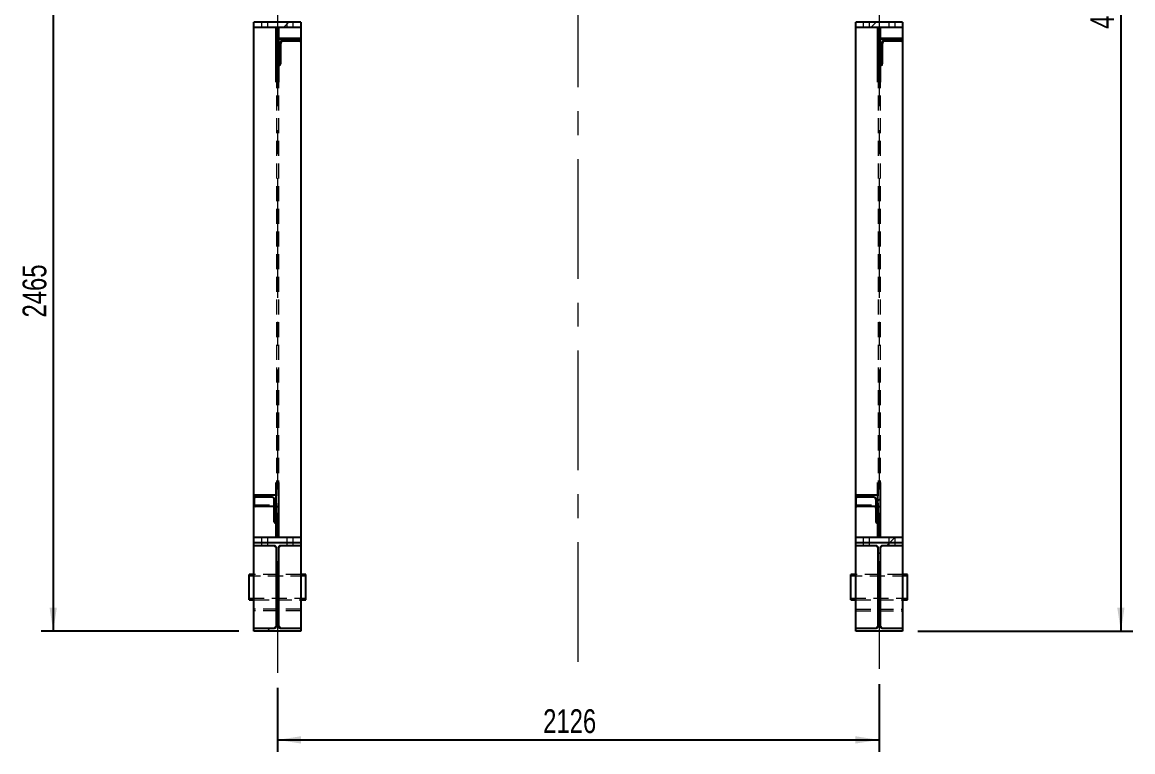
# Model space of a CAD drawing. Header units: millimetres. Extents: x 861 to 27901, y 673 to 17923.
# Drawn here: x 7024 to 10135, y 12755 to 14798 of the extents above; entities that cross this region are included whole.
import ezdxf

# ---------------------------------------------------------------- set-up
doc = ezdxf.new("R2010")
doc.units = ezdxf.units.MM
doc.header["$LTSCALE"] = 33.3
doc.linetypes.add('CENTERX2', pattern=[20.32, 12.7, -2.54, 2.54, -2.54])
doc.linetypes.add('HIDDEN', pattern=[1.905, 1.27, -0.635])
doc.layers.add('CAPA_1', color=7, linetype='Continuous')
doc.layers.add('STRUC', color=4, linetype='Continuous')
doc.styles.add('SLDTEXTSTYLE0', font='TXT', dxfattribs={"width": 0.75})
doc.dimstyles.new('SLDDIMSTYLE0', dxfattribs={"dimtxt": 66.6, "dimasz": 66.6, "dimexe": 0, "dimexo": 0.0625, "dimgap": 16.65, "dimtad": 2, "dimdec": 0, "dimlfac": 1.261261, "dimrnd": 1e-09, "dimzin": 12, "dimdsep": 46, "dimtxsty": 'SLDTEXTSTYLE0', "dimsah": 1, "dimcen": 0.09, "dimadec": 0, "dimazin": 3, "dimtfac": 1, "dimtdec": 0, "dimtofl": 0, "dimtmove": 0, "dimatfit": 3, "dimfxl": 1, "dimfrac": 2, "dimtolj": 1, "dimtzin": 12, "dimarcsym": 0})

# ---------------------------------------------------------------- blocks, each defined once
blk = doc.blocks.new('_D_40')
at = {"layer": 'CAPA_1', "transparency": 16777216}
for p, q in [((9424.2, 12945), (9424.2, 12755.2)), ((7738.5, 12933.9), (7738.5, 12755.2)), ((7738.5, 12788.5), (9424.2, 12788.5))]:
    blk.add_line(p, q, dxfattribs=at)
for points in [[(7738.5, 12788.5), (7805.1, 12778.2), (7805.1, 12798.7)], [(9424.2, 12788.5), (9357.6, 12798.7), (9357.6, 12778.2)]]:
    blk.add_solid(points, dxfattribs=at)
at = {"layer": 'CAPA_1', "transparency": 16777216, "insert": (8482.9, 12874.3), "char_height": 66.6, "attachment_point": 1, "style": 'SLDTEXTSTYLE0'}
blk.add_mtext('2126', dxfattribs=at)
blk = doc.blocks.new('_D_41')
at = {"layer": 'CAPA_1', "transparency": 16777216}
for p, q in [((7630.6, 15047), (7077.3, 15047)), ((7110.6, 15047), (7110.6, 13092.6)), ((7630.6, 13092.6), (7077.3, 13092.6))]:
    blk.add_line(p, q, dxfattribs=at)
for points in [[(7110.6, 15047), (7100.3, 14980.4), (7120.8, 14980.4)], [(7110.6, 13092.6), (7120.8, 13159.2), (7100.3, 13159.2)]]:
    blk.add_solid(points, dxfattribs=at)
at = {"layer": 'CAPA_1', "transparency": 16777216, "insert": (7024.7, 13971.4), "char_height": 66.6, "attachment_point": 1, "rotation": 90, "style": 'SLDTEXTSTYLE0'}
blk.add_mtext('2465', dxfattribs=at)
blk = doc.blocks.new('_D_49')
at = {"layer": 'CAPA_1', "transparency": 16777216}
for p, q in [((9434.7, 16664.7), (10134.5, 16664.7)), ((10101.2, 16664.7), (10101.2, 13092.6)), ((9532.1, 13092.6), (10134.5, 13092.6))]:
    blk.add_line(p, q, dxfattribs=at)
for points in [[(10101.2, 16664.7), (10091, 16598.1), (10111.5, 16598.1)], [(10101.2, 13092.6), (10111.5, 13159.2), (10091, 13159.2)]]:
    blk.add_solid(points, dxfattribs=at)
at = {"layer": 'CAPA_1', "transparency": 16777216, "insert": (10015.4, 14780.2), "char_height": 66.6, "attachment_point": 1, "rotation": 90, "style": 'SLDTEXTSTYLE0'}
blk.add_mtext('4505', dxfattribs=at)

msp = doc.modelspace()

# ---------------------------------------------------------------- hatches: boundary and pattern name
at = {"layer": 'CAPA_1', "linetype": 'Continuous', "lineweight": 18}
h = msp.add_hatch(dxfattribs=at)
h.set_pattern_fill('ANSI32', color=256, scale=33.3, angle=2.8e-322, style=0)
h.paths.add_polyline_path([(7672.89, 14798.45), (7672.89, 14783.35), (7804.19, 14783.35), (7804.19, 14798.45)], flags=0)
h = msp.add_hatch(dxfattribs=at)
h.set_pattern_fill('ANSI32', color=256, scale=33.3, angle=2.8e-322, style=0)
h.paths.add_polyline_path([(7742.32, 14783.35), (7734.76, 14783.35), (7734.76, 14716.64), (7742.32, 14716.64)], flags=0)
h = msp.add_hatch(dxfattribs=at)
h.set_pattern_fill('ANSI32', color=256, scale=33.3, angle=2.8e-322, style=0)
h.paths.add_polyline_path([(9358.5, 14798.45), (9358.5, 14783.35), (9489.81, 14783.35), (9489.81, 14798.45)], flags=0)
h = msp.add_hatch(dxfattribs=at)
h.set_pattern_fill('ANSI32', color=256, scale=33.3, angle=2.8e-322, style=0)
h.paths.add_polyline_path([(9427.93, 14783.35), (9420.38, 14783.35), (9420.38, 14716.64), (9427.93, 14716.64)], flags=0)
h = msp.add_hatch(dxfattribs=at)
h.set_pattern_fill('ANSI32', color=256, scale=33.3, angle=2.8e-322, style=0)
edge = h.paths.add_edge_path(flags=0)
edge.add_ellipse((7753.64, 14737.91), major_axis=(0, 7.62), ratio=0.8255469, start_angle=0, end_angle=90, ccw=False)
edge.add_line((7753.64, 14745.53), (7800.22, 14745.53))
edge.add_ellipse((7800.22, 14748.58), major_axis=(0, 3.05), ratio=0.8255469, start_angle=180, end_angle=270)
edge.add_line((7802.73, 14748.58), (7802.73, 14751.63))
edge.add_line((7802.73, 14751.63), (7742.32, 14751.63))
edge.add_line((7742.32, 14751.63), (7742.32, 14717.17))
edge.add_line((7742.32, 14717.17), (7747.35, 14717.17))
edge.add_line((7747.35, 14717.17), (7747.35, 14737.91))
h = msp.add_hatch(dxfattribs=at)
h.set_pattern_fill('ANSI32', color=256, scale=33.3, angle=2.8e-322, style=0)
edge = h.paths.add_edge_path(flags=0)
edge.add_ellipse((9439.26, 14737.91), major_axis=(0, 7.62), ratio=0.8255469, start_angle=0, end_angle=90, ccw=False)
edge.add_line((9439.26, 14745.53), (9485.83, 14745.53))
edge.add_ellipse((9485.83, 14748.58), major_axis=(0, 3.05), ratio=0.8255469, start_angle=180, end_angle=270)
edge.add_line((9488.35, 14748.58), (9488.35, 14751.63))
edge.add_line((9488.35, 14751.63), (9427.93, 14751.63))
edge.add_line((9427.93, 14751.63), (9427.93, 14717.17))
edge.add_line((9427.93, 14717.17), (9432.97, 14717.17))
edge.add_line((9432.97, 14717.17), (9432.97, 14737.91))
h = msp.add_hatch(dxfattribs=at)
h.set_pattern_fill('ANSI32', color=256, scale=33.3, angle=2.8e-322, style=0)
h.paths.add_polyline_path([(7734.76, 14630.1), (7742.32, 14630.1), (7742.32, 14698.5), (7734.76, 14698.5)], flags=0)
h = msp.add_hatch(dxfattribs=at)
h.set_pattern_fill('ANSI32', color=256, scale=33.3, angle=2.8e-322, style=0)
edge = h.paths.add_edge_path(flags=0)
edge.add_line((7742.32, 14702.78), (7742.32, 14678.45))
edge.add_line((7742.32, 14678.45), (7744.83, 14678.45))
edge.add_ellipse((7744.83, 14681.5), major_axis=(0, 3.05), ratio=0.8255469, start_angle=180, end_angle=270)
edge.add_line((7747.35, 14681.5), (7747.35, 14702.78))
edge.add_line((7747.35, 14702.78), (7742.32, 14702.78))
h = msp.add_hatch(dxfattribs=at)
h.set_pattern_fill('ANSI32', color=256, scale=33.3, angle=2.8e-322, style=0)
h.paths.add_polyline_path([(9420.38, 14630.1), (9427.93, 14630.1), (9427.93, 14698.5), (9420.38, 14698.5)], flags=0)
h = msp.add_hatch(dxfattribs=at)
h.set_pattern_fill('ANSI32', color=256, scale=33.3, angle=2.8e-322, style=0)
edge = h.paths.add_edge_path(flags=0)
edge.add_line((9427.93, 14702.78), (9427.93, 14678.45))
edge.add_line((9427.93, 14678.45), (9430.45, 14678.45))
edge.add_ellipse((9430.45, 14681.5), major_axis=(0, 3.05), ratio=0.8255469, start_angle=180, end_angle=270)
edge.add_line((9432.97, 14681.5), (9432.97, 14702.78))
edge.add_line((9432.97, 14702.78), (9427.93, 14702.78))
h = msp.add_hatch(dxfattribs=at)
h.set_pattern_fill('ANSI32', color=256, scale=33.3, angle=2.8e-322, style=0)
h.paths.add_polyline_path([(7742.32, 13509.45), (7734.76, 13509.45), (7734.76, 13441.06), (7742.32, 13441.06)], flags=0)
h = msp.add_hatch(dxfattribs=at)
h.set_pattern_fill('ANSI32', color=256, scale=33.3, angle=2.8e-322, style=0)
h.paths.add_polyline_path([(9427.93, 13509.45), (9420.38, 13509.45), (9420.38, 13441.06), (9427.93, 13441.06)], flags=0)
h = msp.add_hatch(dxfattribs=at)
h.set_pattern_fill('ANSI32', color=256, scale=33.3, angle=2.8e-322, style=0)
edge = h.paths.add_edge_path(flags=0)
edge.add_ellipse((7723.44, 13460.64), major_axis=(0, 7.62), ratio=0.8257335, start_angle=270, end_angle=360, ccw=False)
edge.add_line((7729.73, 13460.64), (7729.73, 13437.87))
edge.add_line((7729.73, 13437.87), (7734.76, 13437.87))
edge.add_line((7734.76, 13437.87), (7734.76, 13474.36))
edge.add_line((7734.76, 13474.36), (7674.35, 13474.36))
edge.add_line((7674.35, 13474.36), (7674.35, 13471.31))
edge.add_ellipse((7676.87, 13471.31), major_axis=(0, 3.05), ratio=0.8257335, start_angle=90, end_angle=180)
edge.add_line((7676.87, 13468.26), (7723.44, 13468.26))
h = msp.add_hatch(dxfattribs=at)
h.set_pattern_fill('ANSI32', color=256, scale=33.3, angle=2.8e-322, style=0)
edge = h.paths.add_edge_path(flags=0)
edge.add_ellipse((9409.05, 13460.63), major_axis=(0, 7.62), ratio=0.8255469, start_angle=270, end_angle=360, ccw=False)
edge.add_line((9415.34, 13460.63), (9415.34, 13437.77))
edge.add_line((9415.34, 13437.77), (9420.38, 13437.77))
edge.add_line((9420.38, 13437.77), (9420.38, 13474.35))
edge.add_line((9420.38, 13474.35), (9359.96, 13474.35))
edge.add_line((9359.96, 13474.35), (9359.96, 13471.3))
edge.add_ellipse((9362.48, 13471.3), major_axis=(0, 3.05), ratio=0.8255469, start_angle=90, end_angle=180)
edge.add_line((9362.48, 13468.25), (9409.05, 13468.25))
h = msp.add_hatch(dxfattribs=at)
h.set_pattern_fill('ANSI32', color=256, scale=33.3, angle=2.8e-322, style=0)
edge = h.paths.add_edge_path(flags=0)
edge.add_line((7734.76, 13401.19), (7734.76, 13422.93))
edge.add_line((7734.76, 13422.93), (7729.73, 13422.93))
edge.add_line((7729.73, 13422.93), (7729.73, 13404.24))
edge.add_ellipse((7732.25, 13404.24), major_axis=(0, 3.05), ratio=0.8257335, start_angle=90, end_angle=180)
edge.add_line((7732.25, 13401.19), (7734.76, 13401.19))
h = msp.add_hatch(dxfattribs=at)
h.set_pattern_fill('ANSI32', color=256, scale=33.3, angle=2.8e-322, style=0)
h.paths.add_polyline_path([(7734.76, 13356.21), (7742.32, 13356.21), (7742.32, 13422.91), (7734.76, 13422.91)], flags=0)
h = msp.add_hatch(dxfattribs=at)
h.set_pattern_fill('ANSI32', color=256, scale=33.3, angle=2.8e-322, style=0)
edge = h.paths.add_edge_path(flags=0)
edge.add_line((9420.38, 13401.16), (9420.38, 13422.85))
edge.add_line((9420.38, 13422.85), (9415.34, 13422.85))
edge.add_line((9415.34, 13422.85), (9415.34, 13404.21))
edge.add_ellipse((9417.86, 13404.21), major_axis=(0, 3.05), ratio=0.8255469, start_angle=90, end_angle=180)
edge.add_line((9417.86, 13401.16), (9420.38, 13401.16))
h = msp.add_hatch(dxfattribs=at)
h.set_pattern_fill('ANSI32', color=256, scale=33.3, angle=2.8e-322, style=0)
h.paths.add_polyline_path([(9420.38, 13356.21), (9427.93, 13356.21), (9427.93, 13422.91), (9420.38, 13422.91)], flags=0)
h = msp.add_hatch(dxfattribs=at)
h.set_pattern_fill('ANSI32', color=256, scale=33.3, angle=2.8e-322, style=0)
h.paths.add_polyline_path([(7804.19, 13341.1), (7804.19, 13356.21), (7672.89, 13356.21), (7672.89, 13341.1)], flags=0)
h = msp.add_hatch(dxfattribs=at)
h.set_pattern_fill('ANSI32', color=256, scale=33.3, angle=2.8e-322, style=0)
h.paths.add_polyline_path([(9489.81, 13341.1), (9489.81, 13356.21), (9358.5, 13356.21), (9358.5, 13341.1)], flags=0)
h = msp.add_hatch(dxfattribs=at)
h.set_pattern_fill('ANSI32', color=256, scale=33.3, angle=2.8e-322, style=0)
edge = h.paths.add_edge_path(flags=0)
edge.add_line((7804.19, 13101.45), (7747.2, 13101.45))
edge.add_arc((7747.2, 13107.49), 6.04, 180, 270, ccw=False)
edge.add_line((7741.16, 13107.49), (7741.16, 13326.2))
edge.add_arc((7747.2, 13326.2), 6.04, 90, 180, ccw=False)
edge.add_line((7747.2, 13332.24), (7804.19, 13332.24))
edge.add_line((7804.19, 13332.24), (7804.19, 13341.1))
edge.add_line((7804.19, 13341.1), (7672.89, 13341.1))
edge.add_line((7672.89, 13341.1), (7672.89, 13332.24))
edge.add_line((7672.89, 13332.24), (7729.88, 13332.24))
edge.add_arc((7729.88, 13326.2), 6.04, 0, 90, ccw=False)
edge.add_line((7735.92, 13326.2), (7735.92, 13107.49))
edge.add_arc((7729.88, 13107.49), 6.04, 270, 360, ccw=False)
edge.add_line((7729.88, 13101.45), (7672.89, 13101.45))
edge.add_line((7672.89, 13101.45), (7672.89, 13092.59))
edge.add_line((7672.89, 13092.59), (7804.19, 13092.59))
edge.add_line((7804.19, 13092.59), (7804.19, 13101.45))
h = msp.add_hatch(dxfattribs=at)
h.set_pattern_fill('ANSI32', color=256, scale=33.3, angle=2.8e-322, style=0)
edge = h.paths.add_edge_path(flags=0)
edge.add_line((9489.81, 13101.45), (9432.81, 13101.45))
edge.add_arc((9432.81, 13107.49), 6.04, 180, 270, ccw=False)
edge.add_line((9426.77, 13107.49), (9426.77, 13326.2))
edge.add_arc((9432.81, 13326.2), 6.04, 90, 180, ccw=False)
edge.add_line((9432.81, 13332.24), (9489.81, 13332.24))
edge.add_line((9489.81, 13332.24), (9489.81, 13341.1))
edge.add_line((9489.81, 13341.1), (9358.5, 13341.1))
edge.add_line((9358.5, 13341.1), (9358.5, 13332.24))
edge.add_line((9358.5, 13332.24), (9415.5, 13332.24))
edge.add_arc((9415.5, 13326.2), 6.04, 0, 90, ccw=False)
edge.add_line((9421.54, 13326.2), (9421.54, 13107.49))
edge.add_arc((9415.5, 13107.49), 6.04, 270, 360, ccw=False)
edge.add_line((9415.5, 13101.45), (9358.5, 13101.45))
edge.add_line((9358.5, 13101.45), (9358.5, 13092.59))
edge.add_line((9358.5, 13092.59), (9489.81, 13092.59))
edge.add_line((9489.81, 13092.59), (9489.81, 13101.45))

# ---------------------------------------------------------------- linework, layer by layer
at = {"layer": 'CAPA_1', "linetype": 'CENTERX2', "lineweight": 18, "ltscale": 0.792857}
for p, q in [((8581.35, 13007.03), (8581.35, 16905.63)), ((7738.54, 14898.35), (7738.54, 12976.2)), ((9424.15, 14898.35), (9424.15, 12987.29))]:
    msp.add_line(p, q, dxfattribs=at)
at = {"layer": 'STRUC', "linetype": 'Continuous', "lineweight": 25}
for p, q in [((7804.19, 14798.45), (7672.89, 14798.45)), ((7672.89, 13092.59), (7672.89, 14798.45)), ((7804.19, 14783.35), (7672.89, 14783.35)), ((7734.76, 14630.1), (7734.76, 14783.35)), ((7742.32, 14630.1), (7742.32, 14783.35)), ((7804.19, 14798.45), (7804.19, 13092.59)), ((9489.81, 14798.45), (9358.5, 14798.45)), ((9358.5, 13092.59), (9358.5, 14798.45)), ((9489.81, 14783.35), (9358.5, 14783.35)), ((9420.38, 14630.1), (9420.38, 14783.35)), ((9427.93, 14630.1), (9427.93, 14783.35)), ((9489.81, 14798.45), (9489.81, 13092.59)), ((7802.73, 14752.86), (7742.32, 14752.86)), ((7742.32, 14751.63), (7802.73, 14751.63)), ((7800.22, 14745.53), (7753.64, 14745.53)), ((7802.73, 14752.86), (7802.73, 14748.58)), ((9488.35, 14752.86), (9427.93, 14752.86)), ((9427.93, 14751.63), (9488.35, 14751.63)), ((9485.83, 14745.53), (9439.26, 14745.53)), ((9488.35, 14752.86), (9488.35, 14748.58)), ((7742.32, 14716.64), (7734.76, 14716.64)), ((7747.35, 14717.17), (7742.32, 14717.17)), ((7747.35, 14737.91), (7747.35, 14681.5)), ((9427.93, 14716.64), (9420.38, 14716.64)), ((9432.97, 14717.17), (9427.93, 14717.17)), ((9432.97, 14737.91), (9432.97, 14681.5)), ((7734.76, 14698.5), (7742.32, 14698.5)), ((7742.32, 14702.78), (7747.35, 14702.78)), ((9420.38, 14698.5), (9427.93, 14698.5)), ((9427.93, 14702.78), (9432.97, 14702.78)), ((7744.83, 14678.45), (7742.32, 14678.45)), ((9430.45, 14678.45), (9427.93, 14678.45)), ((7742.32, 14630.1), (7734.76, 14630.1)), ((9427.93, 14630.1), (9420.38, 14630.1)), ((7734.76, 13509.45), (7742.32, 13509.45)), ((7734.76, 13356.21), (7734.76, 13509.45)), ((7742.32, 13356.21), (7742.32, 13509.45)), ((9420.38, 13356.21), (9420.38, 13509.45)), ((9420.38, 13509.45), (9427.93, 13509.45)), ((9427.93, 13356.21), (9427.93, 13509.45)), ((7674.35, 13474.36), (7734.76, 13474.36)), ((7674.35, 13444.36), (7674.35, 13474.36)), ((9359.96, 13474.35), (9420.38, 13474.35)), ((9359.96, 13444.26), (9359.96, 13474.35)), ((7723.44, 13468.26), (7676.87, 13468.26)), ((7723.44, 13442.29), (7676.87, 13442.29)), ((7729.73, 13398.63), (7729.73, 13460.64)), ((7742.32, 13441.06), (7734.76, 13441.06)), ((9409.05, 13468.25), (9362.48, 13468.25)), ((9409.05, 13442.19), (9362.48, 13442.19)), ((9415.34, 13398.54), (9415.34, 13460.63)), ((9427.93, 13441.06), (9420.38, 13441.06)), ((7734.76, 13437.87), (7729.73, 13437.87)), ((7729.73, 13422.93), (7734.76, 13422.93)), ((7734.76, 13422.91), (7742.32, 13422.91)), ((9420.38, 13437.77), (9415.34, 13437.77)), ((9415.34, 13422.85), (9420.38, 13422.85)), ((9420.38, 13422.91), (9427.93, 13422.91)), ((7734.76, 13401.19), (7732.25, 13401.19)), ((7734.76, 13396.56), (7732.25, 13396.56)), ((9420.38, 13401.16), (9417.86, 13401.16)), ((9420.38, 13396.47), (9417.86, 13396.47)), ((7672.89, 13356.21), (7804.19, 13356.21)), ((9358.5, 13356.21), (9489.81, 13356.21)), ((7672.89, 13341.1), (7804.19, 13341.1)), ((7729.88, 13332.24), (7672.89, 13332.24)), ((7729.88, 13332.24), (7735.92, 13326.2)), ((7735.92, 13107.49), (7735.92, 13326.2)), ((7741.16, 13326.2), (7747.2, 13332.24)), ((7741.16, 13326.2), (7741.16, 13107.49)), ((7804.19, 13332.24), (7747.2, 13332.24)), ((9358.5, 13341.1), (9489.81, 13341.1)), ((9415.5, 13332.24), (9358.5, 13332.24)), ((9421.54, 13326.2), (9415.5, 13332.24)), ((9421.54, 13107.49), (9421.54, 13326.2)), ((9432.81, 13332.24), (9426.77, 13326.2)), ((9426.77, 13326.2), (9426.77, 13107.49)), ((9489.81, 13332.24), (9432.81, 13332.24)), ((7672.89, 13251.66), (7659.25, 13251.66)), ((7659.25, 13181.17), (7659.25, 13251.66)), ((7817.83, 13251.66), (7804.19, 13251.66)), ((7817.83, 13181.17), (7817.83, 13251.66)), ((9358.5, 13251.66), (9344.87, 13251.66)), ((9344.87, 13181.17), (9344.87, 13251.66)), ((9503.44, 13251.66), (9489.81, 13251.66)), ((9503.44, 13181.17), (9503.44, 13251.66)), ((7659.25, 13181.17), (7672.89, 13181.17)), ((7804.19, 13181.17), (7817.83, 13181.17)), ((9344.87, 13181.17), (9358.5, 13181.17)), ((9489.81, 13181.17), (9503.44, 13181.17)), ((7672.89, 13101.45), (7729.88, 13101.45)), ((7735.92, 13107.49), (7729.88, 13101.45)), ((7747.2, 13101.45), (7741.16, 13107.49)), ((7747.2, 13101.45), (7804.19, 13101.45)), ((9358.5, 13101.45), (9415.5, 13101.45)), ((9415.5, 13101.45), (9421.54, 13107.49)), ((9426.77, 13107.49), (9432.81, 13101.45)), ((9432.81, 13101.45), (9489.81, 13101.45)), ((7804.19, 13092.59), (7672.89, 13092.59)), ((9489.81, 13092.59), (9358.5, 13092.59))]:
    msp.add_line(p, q, dxfattribs=at)
at = {"layer": 'STRUC', "linetype": 'HIDDEN', "lineweight": 18}
for p, q in [((7694.05, 14798.45), (7694.05, 14783.35)), ((7711.67, 14783.35), (7711.67, 14798.45)), ((7735.92, 14783.35), (7735.92, 13356.21)), ((7741.16, 14783.35), (7741.16, 13356.21)), ((7765.41, 14798.45), (7765.41, 14783.35)), ((7783.03, 14783.35), (7783.03, 14798.45)), ((9379.67, 14798.45), (9379.67, 14783.35)), ((9397.29, 14783.35), (9397.29, 14798.45)), ((9421.54, 14783.35), (9421.54, 13356.21)), ((9426.77, 14783.35), (9426.77, 13356.21)), ((9451.02, 14798.45), (9451.02, 14783.35)), ((9468.64, 14783.35), (9468.64, 14798.45)), ((7753.64, 14748.7), (7800.22, 14748.7)), ((9439.26, 14748.7), (9485.83, 14748.7)), ((7742.32, 14722.04), (7734.76, 14722.04)), ((7747.35, 14717.53), (7742.32, 14717.53)), ((7747.35, 14737.91), (7747.35, 14743.5)), ((9427.93, 14722.04), (9420.38, 14722.04)), ((9432.97, 14717.53), (9427.93, 14717.53)), ((9432.97, 14737.91), (9432.97, 14743.5)), ((7742.32, 14702.98), (7744.83, 14702.98)), ((7742.32, 14702.43), (7747.35, 14702.43)), ((9427.93, 14702.98), (9430.45, 14702.98)), ((9427.93, 14702.43), (9432.97, 14702.43)), ((7674.35, 13446.44), (7734.76, 13446.44)), ((9359.96, 13446.34), (9420.38, 13446.34)), ((7734.76, 13437.95), (7729.73, 13437.95)), ((7729.73, 13422.85), (7734.76, 13422.85)), ((7734.76, 13418.39), (7742.32, 13418.39)), ((9420.38, 13437.86), (9415.34, 13437.86)), ((9415.34, 13422.76), (9420.38, 13422.76)), ((9420.38, 13418.39), (9427.93, 13418.39)), ((7694.05, 13356.21), (7694.05, 13332.24)), ((7711.67, 13332.24), (7711.67, 13356.21)), ((7765.41, 13356.21), (7765.41, 13332.24)), ((7783.03, 13332.24), (7783.03, 13356.21)), ((9379.67, 13356.21), (9379.67, 13332.24)), ((9397.29, 13332.24), (9397.29, 13356.21)), ((9451.02, 13356.21), (9451.02, 13332.24)), ((9468.64, 13332.24), (9468.64, 13356.21)), ((7741.16, 13252.89), (7735.92, 13252.89)), ((9426.77, 13252.89), (9421.54, 13252.89)), ((7817.83, 13247.33), (7659.25, 13247.33)), ((7804.19, 13251.66), (7672.89, 13251.66)), ((9503.44, 13247.33), (9344.87, 13247.33)), ((9489.81, 13251.66), (9358.5, 13251.66)), ((7659.25, 13185.5), (7817.83, 13185.5)), ((7672.89, 13181.17), (7804.19, 13181.17)), ((7735.92, 13179.95), (7741.16, 13179.95)), ((9344.87, 13185.5), (9503.44, 13185.5)), ((9358.5, 13181.17), (9489.81, 13181.17)), ((9421.54, 13179.95), (9426.77, 13179.95)), ((7804.19, 13154.3), (7672.89, 13154.3)), ((7804.19, 13149.61), (7672.89, 13149.61)), ((9358.5, 13154.3), (9489.81, 13154.3)), ((9358.5, 13149.61), (9489.81, 13149.61))]:
    msp.add_line(p, q, dxfattribs=at)
at = {"layer": 'STRUC', "linetype": 'HIDDEN', "lineweight": 18, "flags": 128}
for points in [[(7747.35, 14743.5), (7747.47, 14744.52), (7747.83, 14745.49), (7748.41, 14746.39), (7749.19, 14747.18), (7750.15, 14747.82), (7751.24, 14748.3), (7752.42, 14748.6), (7753.64, 14748.7)], [(9432.97, 14743.5), (9433.09, 14744.52), (9433.44, 14745.49), (9434.03, 14746.39), (9434.81, 14747.18), (9435.76, 14747.82), (9436.85, 14748.3), (9438.03, 14748.6), (9439.26, 14748.7)]]:
    msp.add_lwpolyline(points, dxfattribs=at)
at = {"layer": 'STRUC', "linetype": 'Continuous', "lineweight": 25, "flags": 128}
for points in [[(7729.73, 13437.09), (7729.61, 13438.1), (7729.25, 13439.08), (7728.67, 13439.98), (7727.89, 13440.76), (7726.93, 13441.41), (7725.85, 13441.89), (7724.66, 13442.19), (7723.44, 13442.29)], [(9415.34, 13436.99), (9415.22, 13438), (9414.87, 13438.98), (9414.28, 13439.88), (9413.5, 13440.66), (9412.55, 13441.31), (9411.46, 13441.79), (9410.28, 13442.09), (9409.05, 13442.19)]]:
    msp.add_lwpolyline(points, dxfattribs=at)
at = {"layer": 'STRUC', "linetype": 'HIDDEN', "lineweight": 18}
for centre in [(7800.42, 14751.02), (9486.03, 14751.02), (7745.03, 14705.3), (9430.65, 14705.3)]:
    msp.add_arc(centre, 2.33, 265.06449, 354.01805, dxfattribs=at)
at = {"layer": 'STRUC', "linetype": 'Continuous', "lineweight": 25}
for centre, radius, start, end in [((7676.67, 13444.61), 2.33, 185.97436, 274.93038), ((9362.28, 13444.51), 2.33, 185.98195, 274.93551), ((7732.05, 13398.88), 2.33, 185.97436, 274.93038), ((9417.66, 13398.79), 2.33, 185.98195, 274.93551), ((7729.88, 13326.2), 6.04, 0, 90), ((7747.2, 13326.2), 6.04, 90, 180), ((9415.5, 13326.2), 6.04, 0, 90), ((9432.81, 13326.2), 6.04, 90, 180), ((7729.88, 13107.49), 6.04, 270, 0), ((7747.2, 13107.49), 6.04, 180, 270), ((9415.5, 13107.49), 6.04, 270, 0), ((9432.81, 13107.49), 6.04, 180, 270)]:
    msp.add_arc(centre, radius, start, end, dxfattribs=at)
for centre, major_axis, ratio, start_param, end_param in [((7753.64, 14737.91), (0, 7.62), 0.8255469, 0, 1.5707963), ((7800.22, 14748.58), (0, 3.05), 0.8255469, 3.1415927, 4.712389), ((9439.26, 14737.91), (0, 7.62), 0.8255469, 0, 1.5707963), ((9485.83, 14748.58), (0, 3.05), 0.8255469, 3.1415927, 4.712389), ((7744.83, 14681.5), (0, 3.05), 0.8255469, 3.1415927, 4.712389), ((9430.45, 14681.5), (0, 3.05), 0.8255469, 3.1415927, 4.712389), ((7676.87, 13471.31), (0, 3.05), 0.8257335, 1.5707963, 3.1415927), ((9362.48, 13471.3), (0, 3.05), 0.8255469, 1.5707963, 3.1415927), ((7723.44, 13460.64), (0, 7.62), 0.8257335, 4.712389, 6.2831853), ((9409.05, 13460.63), (0, 7.62), 0.8255469, 4.712389, 6.2831853), ((7732.25, 13404.24), (0, 3.05), 0.8257335, 1.5707963, 3.1415927), ((9417.86, 13404.21), (0, 3.05), 0.8255469, 1.5707963, 3.1415927)]:
    msp.add_ellipse(centre, major_axis=major_axis, ratio=ratio, start_param=start_param, end_param=end_param, dxfattribs=at)

# ---------------------------------------------------------------- dimensions: what is measured, and where the dimension line sits
at = {"layer": 'CAPA_1'}
for base, p1, p2, picture, middle in [((10101.24, 13092.59), (9392.44, 16664.73), (9489.81, 13092.59), '_D_49', (10101.24, 14878.66)), ((7110.59, 13092.59), (7672.89, 15046.97), (7672.89, 13092.59), '_D_41', (7110.59, 14069.78))]:
    dim = msp.add_linear_dim(base=base, p1=p1, p2=p2, angle=90, dimstyle='SLDDIMSTYLE0', dxfattribs=at)
    dim.commit()
    dim.dimension.update_dxf_attribs({"geometry": picture, "text_midpoint": middle, "dimtype": 160})
dim = msp.add_linear_dim(base=(9424.15, 12788.47), p1=(7738.54, 12976.2), p2=(9424.15, 12987.29), dimstyle='SLDDIMSTYLE0', dxfattribs=at)
dim.commit()
dim.dimension.update_dxf_attribs({"geometry": '_D_40', "text_midpoint": (8581.35, 12788.47), "dimtype": 160})

doc.saveas('drawing.dxf')
